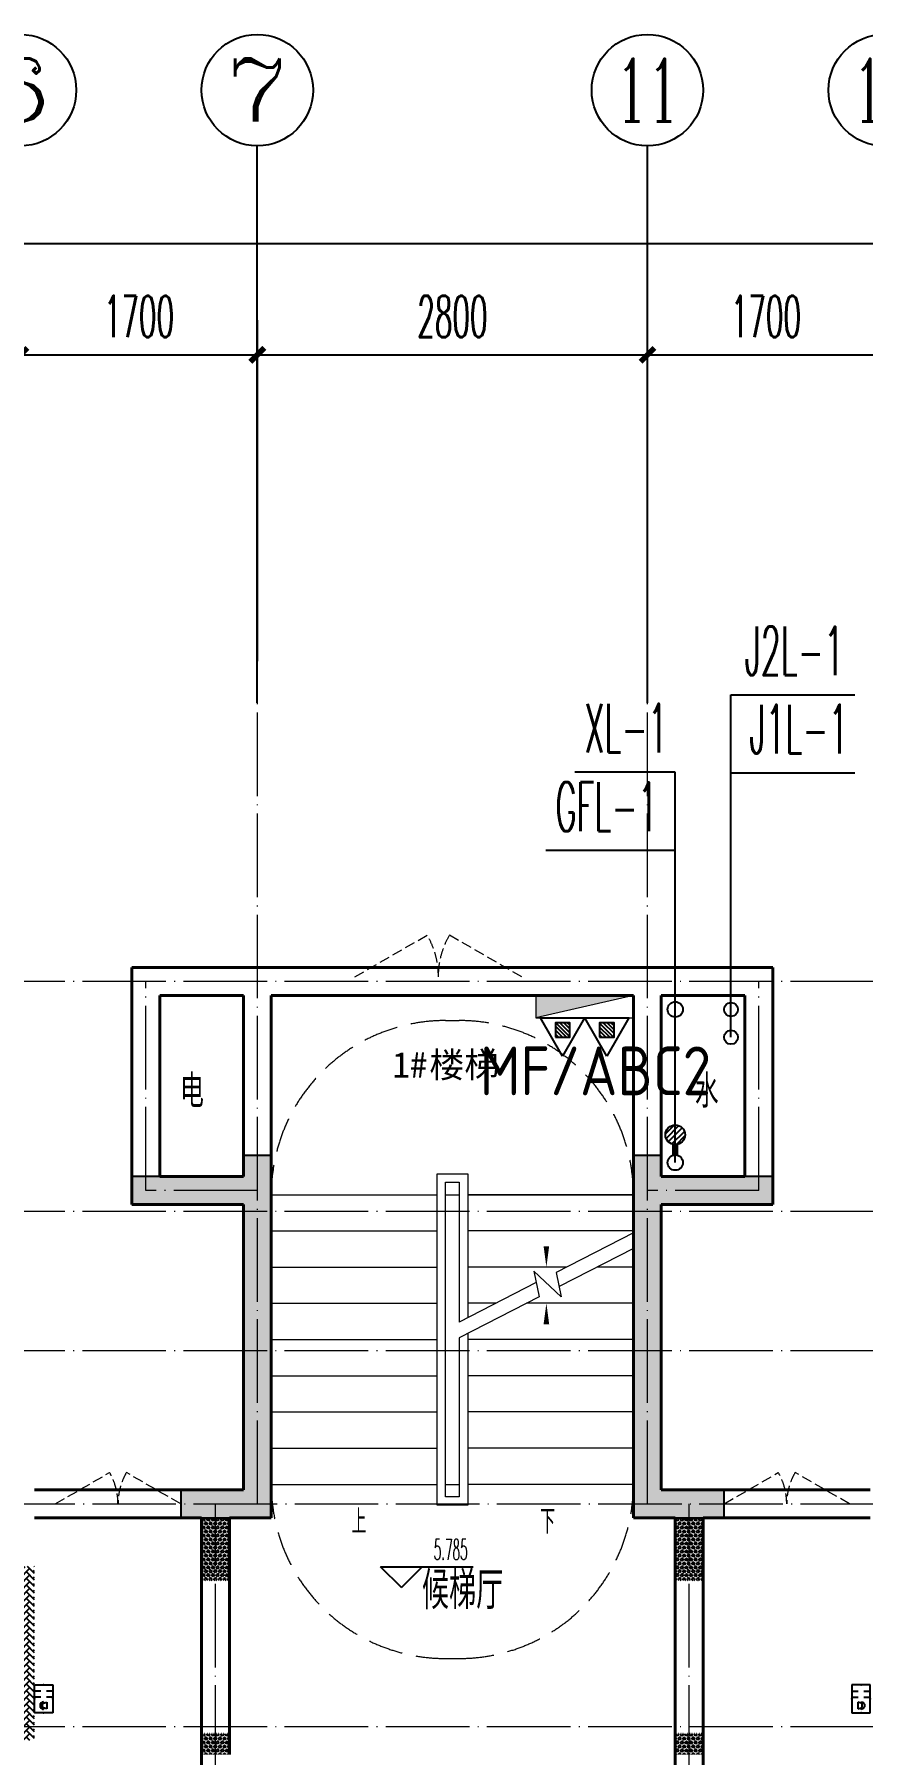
# Model space of a CAD drawing. Extents: x 27938 to 1042331, y -235042 to 1535213.
# Drawn here: x 691617 to 697561, y 525240 to 537590 of the extents above; entities that cross this region are included whole.
import ezdxf
from ezdxf.enums import TextEntityAlignment as Align

# ---------------------------------------------------------------- set-up
doc = ezdxf.new("R2010")
doc.units = 0
doc.header["$LTSCALE"] = 1000
doc.header["$MEASUREMENT"] = 0
doc.linetypes.add('DASH', pattern=[0.35, 0.25, -0.1])
doc.linetypes.add('DOTE', pattern=[2.42, 2, -0.2, 0.02, -0.2])
for name, color, linetype in [('3.5方案汇报，与郭总、侯月琴确定户型_t8$0$2020.03.04 -1安徽标准化洋房户型(UA）_t8_t8$0$看线', 154, 'Continuous'), ('AXIS', 3, 'Continuous'), ('AXIS_TEXT', 4, 'Continuous'), ('COLUMN', 9, 'Continuous'), ('DIM_ELEV', 3, 'Continuous'), ('DIM_SYMB', 3, 'Continuous'), ('DIM_不分区消火栓', 3, 'Continuous'), ('DIM_管井排水', 3, 'Continuous'), ('DIM_给水', 3, 'Continuous'), ('EQUIP-安防', 3, 'Continuous'), ('EQUIP_地漏', 7, 'Continuous'), ('EQUIP_灭火器', 7, 'Continuous'), ('PIPE-管井排水', 210, 'GF'), ('PUB_TEXT', 4, 'Continuous'), ('TEXT_灭火器', 7, 'Continuous'), ('VPIPE-不分区消火栓', 1, 'X'), ('VPIPE-管井排水', 210, 'GF'), ('VPIPE-给水', 3, 'TG_J'), ('VPIPE-给水中', 72, 'J2'), ('保温', 6, 'Continuous')]:
    doc.layers.add(name, color=color, linetype=linetype)
for name, color, linetype, lineweight in [('DOTE', 19, 'DOTE', 9), ('EQUIP_消火栓', 242, 'Continuous', 18), ('PUB_HATCH', 8, 'Continuous', 9), ('STAIR', 2, 'Continuous', 18), ('WALL', 9, 'Continuous', 40), ('WINDOW', 8, 'Continuous', 15)]:
    doc.layers.add(name, color=color, linetype=linetype, lineweight=lineweight)
doc.styles.add('_TCH_AXIS', font='COMPLEX', dxfattribs={"bigfont": 'GBCBIG'})
doc.styles.add('_TCH_DIM', font='SIMPLEX.shx', dxfattribs={"width": 0.6, "oblique": 10, "bigfont": 'hztxt.shx'})
doc.styles.add('_TCH_DIM_T3', font='SIMPLEX.shx', dxfattribs={"width": 0.494118, "bigfont": 'GBCBIG.shx'})
doc.styles.add('_TEL_DIM', font='SIMPLEX', dxfattribs={"width": 0.8, "height": 3.5, "bigfont": 'HZTXT'})
doc.styles.add('_TWT_SERIAL', font='simplex.shx', dxfattribs={"width": 0.6, "oblique": 10, "height": 3, "bigfont": 'aadri.shx'})
doc.styles.add('COMPLEX', font='COMPLEX')
doc.styles.get("Standard").update_dxf_attribs({"font": 'gbenor.shx', "bigfont": 'gbcbig.shx'})
doc.styles.add('TG_LINETYPE', font='SIMPLEX', dxfattribs={"width": 0.8, "height": 3, "bigfont": 'HZTXT'})
doc.styles.add('黑体', font='simhei.ttf')
doc.linetypes.add('GF', pattern='A,3,-0.2,["GF",Standard,S=0.25,R=0,X=-0.1,Y=-0.115],-0.35', length=3.55)
doc.linetypes.add('J2', pattern='A,3,-0.2,["J2",Standard,S=0.25,R=0,X=-0.1,Y=-0.115],-0.35', length=3.55)
doc.linetypes.add('TG_J', pattern='A,2,-0.22,["J",TG_LINETYPE,S=0.1,R=0,X=-0.18,Y=-0.15],0', length=2.22)
doc.linetypes.add('X', pattern='A,3,-0.2,["X",Standard,S=0.25,R=0,X=-0.1,Y=-0.115],-0.25', length=3.45)
doc.dimstyles.new('_TCH_ARCH&&100', dxfattribs={"dimtxt": 297.5, "dimasz": 100, "dimexe": 250, "dimexo": 300, "dimgap": 126.25, "dimtad": 1, "dimdec": 0, "dimzin": 0, "dimdsep": 46, "dimtxsty": '_TCH_DIM_T3', "dimblk": 'ARCHTICK', "dimcen": 0.09, "dimclrt": 4, "dimazin": 2, "dimtfac": 1, "dimtdec": 0, "dimtix": 1, "dimtmove": 2, "dimatfit": 3, "dimfxl": 1, "dimtolj": 1, "dimtzin": 0, "dimarcsym": 0})
pattern_1 = [(90, (0, 0), (-16.49778, 1e-15), [9.525, -19.05]), (210, (0, 0), (8.24889, -14.2874966), [9.525, -19.05]), (150, (6e-16, 9.525), (-8.24889, -14.2874966), [9.525, -19.05])]

# ---------------------------------------------------------------- blocks, each defined once
blk = doc.blocks.new('GFDGDGRDGRDG')
at = {"layer": 'DOTE', "linetype": 'DOTE', "ltscale": 0.3}
for p, q in [((586394, 370358), (586394, 376108)), ((589194, 370358), (589194, 376108)), ((626394, 374108), (573594, 374108)), ((585594, 372608), (585594, 374108)), ((589994, 372608), (589994, 374108)), ((586394, 372608), (585594, 372608)), ((589994, 372608), (589194, 372608)), ((626394, 372458), (573594, 372458)), ((626394, 371458), (573594, 371458)), ((573594, 370358), (626394, 370358)), ((586094, 368458), (586094, 370358)), ((589494, 368458), (589494, 370358)), ((626394, 368758), (573594, 368758))]:
    blk.add_line(p, q, dxfattribs=at)
blk = doc.blocks.new('HFHFHFHFTF')
at = {"layer": 'PUB_HATCH'}
for points in [[(547217, 372524), (547217, 375124), (547017, 375124), (547017, 374974), (546217, 374974), (546217, 374774), (547017, 374774), (547017, 372724), (546567, 372724), (546567, 372524)], [(549817, 372524), (550467, 372524), (550467, 372724), (550017, 372724), (550017, 374774), (550816, 374774), (550816, 374974), (550017, 374974), (550017, 375124), (549817, 375124)]]:
    blk.add_hatch(color=256, dxfattribs=at).paths.add_polyline_path(points)
at = {"layer": 'COLUMN', "color": 8}
for p, q in [((547217, 375124), (547017, 375124)), ((547017, 375124), (547017, 374974)), ((547217, 372524), (547217, 375124)), ((550017, 375124), (549817, 375124)), ((549817, 375124), (549817, 372524)), ((550017, 374974), (550017, 375124)), ((547017, 374974), (546217, 374974)), ((546217, 374974), (546217, 374774)), ((550816, 374974), (550017, 374974)), ((550816, 374774), (550816, 374974)), ((546217, 374774), (547017, 374774)), ((547017, 374774), (547017, 372724)), ((550017, 372724), (550017, 374774)), ((550017, 374774), (550816, 374774)), ((547017, 372724), (546567, 372724)), ((546567, 372724), (546567, 372524)), ((550467, 372724), (550017, 372724)), ((550467, 372524), (550467, 372724)), ((546567, 372524), (547217, 372524)), ((549817, 372524), (550467, 372524))]:
    blk.add_line(p, q, dxfattribs=at)
blk = doc.blocks.new('VDVDVDCZSCCS')
at = {"layer": '保温', "linetype": 'Continuous', "ltscale": 10}
h = blk.add_hatch(dxfattribs=at)
h.set_pattern_fill('HEX', color=251, scale=10, angle=90, style=0)
h.set_pattern_definition(pattern_1)
h.paths.add_polyline_path([(546717, 372074), (546917, 372074), (546917, 372524), (546717, 372524)])
h = blk.add_hatch(dxfattribs=at)
h.set_pattern_fill('HEX', color=251, scale=10, angle=90, style=0)
h.set_pattern_definition(pattern_1)
h.paths.add_polyline_path([(550316, 372074), (550116, 372074), (550116, 372524), (550316, 372524)])
at = {"layer": '保温', "linetype": 'ByBlock', "ltscale": 10}
h = blk.add_hatch(dxfattribs=at)
h.set_pattern_fill('AR-HBONE', color=251, scale=55)
h.set_pattern_definition([(45, (0, 0), (0, 47.4157523), [100.584, -33.528]), (135, (23.708, 23.708), (3e-15, 47.4157523), [100.584, -33.528])])
h.paths.add_polyline_path([(545317, 372174), (545317, 370924), (545517, 370924), (545517, 372174)])
at = {"layer": '保温', "linetype": 'Continuous', "ltscale": 10}
h = blk.add_hatch(dxfattribs=at)
h.set_pattern_fill('HEX', color=251, scale=10, angle=90, style=0)
h.set_pattern_definition(pattern_1)
h.paths.add_polyline_path([(546717, 370824), (546917, 370824), (546917, 370974), (546717, 370974)])
h = blk.add_hatch(dxfattribs=at)
h.set_pattern_fill('HEX', color=251, scale=10, angle=90, style=0)
h.set_pattern_definition(pattern_1)
h.paths.add_polyline_path([(550316, 370824), (550116, 370824), (550117, 370974), (550317, 370974)])
blk = doc.blocks.new('$equip$00002628')
at = {"color": 0, "linetype": 'Continuous'}
for p, q in [((-0.625, 0.415), (0.625, 0.415)), ((-0.625, -0.415), (-0.625, 0.415)), ((-0.472, 0.01), (-0.409, 0.01)), ((-0.446, -0.138), (-0.395, 0.058)), ((-0.395, 0.058), (-0.395, 0.058)), ((-0.395, 0.058), (-0.206, 0.058)), ((-0.206, 0.058), (-0.155, -0.138)), ((-0.191, 0.01), (-0.129, 0.01)), ((0.071, 0.129), (0.071, 0.415)), ((0.35, 0.129), (0.35, 0.415)), ((0.625, 0.415), (0.625, -0.415)), ((0.625, -0.415), (-0.625, -0.415)), ((-0.155, -0.138), (-0.446, -0.138)), ((0.071, -0.415), (0.071, -0.129)), ((0.35, -0.415), (0.35, -0.129))]:
    blk.add_line(p, q, dxfattribs=at)
at = {"color": 0, "const_width": 0.05}
blk.add_lwpolyline([(-0.625, 0.415), (0.625, 0.415), (0.625, -0.415), (-0.625, -0.415), (-0.625, 0.415), (0.625, 0.415)], dxfattribs=at)
at = {"color": 0, "linetype": 'Continuous'}
blk.add_arc((-0.3, -0.011), 0.173, 6.98974, 173.01026, dxfattribs=at)
at = {"color": 0}
for p in [(-0.625, 0), (0, 0.415), (0, -0.415), (0.625, 0)]:
    blk.add_point(p, dxfattribs=at)
at = {"color": 0, "style": '_TEL_DIM', "flags": 1}
blk.add_attdef('A', text='', height=0.000025, dxfattribs=at).set_placement((0, 0), align=Align.MIDDLE_CENTER)
blk = doc.blocks.new('HGFHGGGDFGRD')
at = {"layer": 'EQUIP-安防', "color": 8, "yscale": 160, "zscale": 160}
for p, xscale, rotation in [((691683, 371224), 160, 90), ((697550, 371224), -160, 270)]:
    blk.add_blockref('$equip$00002628', p, dxfattribs=dict(at, xscale=xscale, rotation=rotation))
blk = doc.blocks.new('_ArchTick')
at = {"color": 0, "linetype": 'ByBlock', "const_width": 0.4}
blk.add_lwpolyline([(-0.5, -0.5), (0.5, 0.5)], dxfattribs=at)
blk = doc.blocks.new('*D757')
at = {"layer": 'AXIS', "color": 0, "lineweight": -2}
for p, q in [((691517, 533090), (691517, 535540)), ((693217, 533090), (693217, 535540)), ((691517, 535290), (693217, 535290))]:
    blk.add_line(p, q, dxfattribs=at)
at = {"layer": 'Defpoints', "color": 0}
for p in [(693217, 535290), (691517, 532790), (693217, 532790)]:
    blk.add_point(p, dxfattribs=at)
at = {"layer": 'AXIS', "color": 0, "lineweight": -2, "xscale": 100, "yscale": 100, "zscale": 100, "rotation": 180}
blk.add_blockref('_ArchTick', (691517, 535290), dxfattribs=at)
at = {"layer": 'AXIS', "color": 0, "lineweight": -2, "xscale": 100, "yscale": 100, "zscale": 100}
blk.add_blockref('_ArchTick', (693217, 535290), dxfattribs=at)
at = {"layer": 'AXIS', "color": 4, "insert": (692367, 535565), "char_height": 297.5, "attachment_point": 5, "style": '_TCH_DIM_T3'}
blk.add_mtext('\\A1;1700', dxfattribs=at)
blk = doc.blocks.new('*D758')
at = {"layer": 'AXIS', "color": 0, "lineweight": -2}
for p, q in [((693217, 533090), (693217, 535540)), ((696017, 533090), (696017, 535540)), ((693217, 535290), (696017, 535290))]:
    blk.add_line(p, q, dxfattribs=at)
at = {"layer": 'Defpoints', "color": 0}
for p in [(696017, 535290), (693217, 532790), (696017, 532790)]:
    blk.add_point(p, dxfattribs=at)
at = {"layer": 'AXIS', "color": 0, "lineweight": -2, "xscale": 100, "yscale": 100, "zscale": 100, "rotation": 180}
blk.add_blockref('_ArchTick', (693217, 535290), dxfattribs=at)
at = {"layer": 'AXIS', "color": 0, "lineweight": -2, "xscale": 100, "yscale": 100, "zscale": 100}
blk.add_blockref('_ArchTick', (696017, 535290), dxfattribs=at)
at = {"layer": 'AXIS', "color": 4, "insert": (694617, 535565), "char_height": 297.5, "attachment_point": 5, "style": '_TCH_DIM_T3'}
blk.add_mtext('\\A1;2800', dxfattribs=at)
blk = doc.blocks.new('*D759')
at = {"layer": 'AXIS', "color": 0, "lineweight": -2}
for p, q in [((696017, 533090), (696017, 535540)), ((697717, 533090), (697717, 535540)), ((696017, 535290), (697717, 535290))]:
    blk.add_line(p, q, dxfattribs=at)
at = {"layer": 'Defpoints', "color": 0}
for p in [(697717, 535290), (696017, 532790), (697717, 532790)]:
    blk.add_point(p, dxfattribs=at)
at = {"layer": 'AXIS', "color": 0, "lineweight": -2, "xscale": 100, "yscale": 100, "zscale": 100, "rotation": 180}
blk.add_blockref('_ArchTick', (696017, 535290), dxfattribs=at)
at = {"layer": 'AXIS', "color": 0, "lineweight": -2, "xscale": 100, "yscale": 100, "zscale": 100}
blk.add_blockref('_ArchTick', (697717, 535290), dxfattribs=at)
at = {"layer": 'AXIS', "color": 4, "insert": (696867, 535565), "char_height": 297.5, "attachment_point": 5, "style": '_TCH_DIM_T3'}
blk.add_mtext('\\A1;1700', dxfattribs=at)
blk = doc.blocks.new('*D764')
at = {"layer": 'AXIS', "color": 0, "lineweight": -2}
for p, q in [((682317, 533090), (682317, 536340)), ((731317, 533090), (731317, 536340)), ((682317, 536090), (731317, 536090))]:
    blk.add_line(p, q, dxfattribs=at)
at = {"layer": 'Defpoints', "color": 0}
for p in [(731317, 536090), (682317, 532790), (731317, 532790)]:
    blk.add_point(p, dxfattribs=at)
at = {"layer": 'AXIS', "color": 0, "lineweight": -2, "xscale": 100, "yscale": 100, "zscale": 100, "rotation": 180}
blk.add_blockref('_ArchTick', (682317, 536090), dxfattribs=at)
at = {"layer": 'AXIS', "color": 0, "lineweight": -2, "xscale": 100, "yscale": 100, "zscale": 100}
blk.add_blockref('_ArchTick', (731317, 536090), dxfattribs=at)
at = {"layer": 'AXIS', "color": 4, "insert": (706817, 536365), "char_height": 297.5, "attachment_point": 5, "style": '_TCH_DIM_T3'}
blk.add_mtext('\\A1;49000', dxfattribs=at)
blk = doc.blocks.new('_AXISO')
blk.add_circle((0, 0), 0.5)
at = {"layer": 'AXIS_TEXT', "style": 'COMPLEX', "width": 1.041667}
blk.add_attdef('A', text='', height=0.56, dxfattribs=at).set_placement((-0.25, -0.28), (0.25, -0.28), align=Align.FIT)
blk = doc.blocks.new('$TwtSys$00000141')
for p, q in [((-141, 12), (-15, 138)), ((-141, 12), (-15, 138)), ((-131, -53), (53, 131)), ((-131, -53), (53, 131)), ((-100, -100), (100, 100)), ((-100, -100), (100, 100)), ((-49, -131), (131, 49)), ((-49, -131), (131, 49)), ((17, -138), (138, -17)), ((17, -138), (138, -17))]:
    blk.add_line(p, q)
blk.add_circle((0, 0), 141)
blk.add_circle((0, 0), 141)
blk = doc.blocks.new('$TwtSys$00000434')
at = {"color": 7}
for p, q in [((-0.5, 0.5), (-0.5, -0.5)), ((-0.5, -0.5), (0.5, 0.5)), ((0.5, 0.5), (-0.5, 0.5)), ((0.5, -0.5), (0.5, 0.5)), ((-0.5, -0.5), (0.5, -0.5))]:
    blk.add_line(p, q, dxfattribs=at)
blk.add_solid([(0.5, -0.5), (0.5, 0.5), (-0.5, -0.5)], dxfattribs=at)
blk = doc.blocks.new('$TwtSys$00000546')
h = blk.add_hatch()
h.set_pattern_fill('ANSI31', color=1, scale=200, style=0)
h.set_pattern_definition([(45, (-38543.802, -6670.83), (-17.67767, 17.67767), [])])
h.paths.add_polyline_path([(-65, 174), (65, 174), (65, 44), (-65, 44)])
at = {"color": 1}
for points in [[(0, 344), (-198, 0), (198, 0)], [(-65, 174), (65, 174), (65, 44), (-65, 44)]]:
    blk.add_lwpolyline(points, close=True, dxfattribs=at)

msp = doc.modelspace()

# ---------------------------------------------------------------- linework, layer by layer
at = {"layer": 'AXIS'}
for p, q in [((693216.6, 532790.4), (693216.6, 536790.4)), ((696016.6, 532790.4), (696016.6, 536790.4))]:
    msp.add_line(p, q, dxfattribs=at)
at = {"layer": 'DIM_ELEV', "color": 8}
for p, q in [((694250.7, 526439.2), (694100.7, 526589.2)), ((694100.7, 526589.2), (694765.6, 526589.2)), ((694250.7, 526439.2), (694400.7, 526589.2))]:
    msp.add_line(p, q, dxfattribs=at)
at = {"layer": 'DIM_SYMB', "color": 8}
for points in [[(693941.6, 527050.4, 0, 0, 0), (693941.6, 529975.4, 0, 0, 0), (695291.6, 529975.4, 0, 0, 0), (695291.6, 528740.4, 0, 40, 0), (695291.6, 528890.4, 0, 0, 0)], [(695291.6, 527050.4, 0, 0, 0), (695291.6, 528480.4, 0, 40, 0), (695291.6, 528330.4, 0, 0, 0)]]:
    msp.add_lwpolyline(points, format="xyseb", dxfattribs=at)
at = {"layer": 'DIM_不分区消火栓'}
for p, q in [((696216.6, 532294.8), (695495.1, 532294.8)), ((696216.6, 530590.4), (696216.6, 532294.8))]:
    msp.add_line(p, q, dxfattribs=at)
at = {"layer": 'DIM_管井排水'}
for p, q in [((696216.6, 531730.9), (695286.5, 531730.9)), ((696216.7, 529490.4), (696216.6, 531730.9))]:
    msp.add_line(p, q, dxfattribs=at)
at = {"layer": 'DIM_给水'}
for p, q in [((696616.6, 530590.4), (696616.6, 532849.4)), ((696616.6, 532849.4), (697505.1, 532849.4)), ((696616.6, 530390.4), (696616.6, 532288.2)), ((696616.6, 532288.2), (697506.1, 532288.2))]:
    msp.add_line(p, q, dxfattribs=at)
at = {"layer": 'PIPE-管井排水', "const_width": 45}
msp.add_lwpolyline([(696216.6, 529619.9), (696216.6, 529545.4)], dxfattribs=at)
at = {"layer": 'STAIR', "color": 8}
for p, q in [((695916.6, 530690.4), (693316.6, 530690.4)), ((693316.6, 530690.4), (693316.6, 529260.4)), ((695916.6, 529260.4), (695916.6, 530690.4)), ((694506.6, 527030.4), (694506.6, 529410.4)), ((694506.6, 529410.4), (694726.6, 529410.4)), ((694566.6, 527090.4), (694566.6, 529350.4)), ((694566.6, 529350.4), (694666.6, 529350.4)), ((694666.6, 529350.4), (694666.6, 528345.9)), ((694726.6, 529410.4), (694726.6, 528376.7)), ((693316.6, 527180.4), (693316.6, 529260.4)), ((693316.6, 529260.4), (694506.6, 529260.4)), ((693316.6, 529260.4), (694506.6, 529260.4)), ((694566.6, 527180.4), (694566.6, 529260.4)), ((694566.6, 529260.4), (694666.6, 529260.4)), ((694666.6, 529260.4), (694666.6, 528345.9)), ((695916.6, 529260.4), (694726.6, 529260.4)), ((694726.6, 529260.4), (695916.6, 529260.4)), ((695916.6, 529260.4), (695916.6, 528987.4)), ((693316.6, 529000.4), (694506.6, 529000.4)), ((695916.6, 529000.4), (694726.6, 529000.4)), ((695916.6, 528987.4), (695360.6, 528702.1)), ((695916.6, 528875), (695382.4, 528600.9)), ((695916.6, 528875), (695916.6, 527180.4)), ((693316.6, 528740.4), (694506.6, 528740.4)), ((695435.4, 528740.4), (694726.6, 528740.4)), ((695398.2, 528527.6), (695201, 528710.5)), ((695201, 528710.5), (695240.3, 528527.9)), ((695916.6, 528740.4), (695654.4, 528740.4)), ((695218.5, 528629.1), (694666.6, 528345.9)), ((695360.6, 528702.1), (695398.2, 528527.6)), ((693316.6, 528480.4), (694506.6, 528480.4)), ((695240.3, 528527.9), (694666.6, 528233.5)), ((694928.8, 528480.4), (694726.6, 528480.4)), ((695916.6, 528480.4), (695147.8, 528480.4)), ((693316.6, 528220.4), (694506.6, 528220.4)), ((694666.6, 528233.5), (694666.6, 527180.4)), ((694666.6, 528233.5), (694666.6, 527090.4)), ((694726.6, 528264.3), (694726.6, 527030.4)), ((695916.6, 528220.4), (694726.6, 528220.4)), ((693316.6, 527960.4), (694506.6, 527960.4)), ((695916.6, 527960.4), (694726.6, 527960.4)), ((693316.6, 527700.4), (694506.6, 527700.4)), ((695916.6, 527700.4), (694726.6, 527700.4)), ((693316.6, 527440.4), (694506.6, 527440.4)), ((695916.6, 527440.4), (694726.6, 527440.4)), ((693316.6, 527180.4), (694506.6, 527180.4)), ((694566.6, 527180.4), (694666.6, 527180.4)), ((695916.6, 527180.4), (694726.6, 527180.4)), ((694726.6, 527030.4), (694506.6, 527030.4)), ((694666.6, 527090.4), (694566.6, 527090.4))]:
    msp.add_line(p, q, dxfattribs=at)
at = {"layer": 'STAIR', "color": 8, "linetype": 'DASH'}
for points in [[(693316.6, 529260.4, -0.4142136), (694566.6, 530510.4), (694666.6, 530510.4, -0.4142136), (695916.6, 529260.4)], [(693316.6, 527180.5, 0.4142136), (694566.6, 525930.5), (694666.6, 525930.5, 0.4142136), (695916.6, 527180.5)]]:
    msp.add_lwpolyline(points, format="xyb", dxfattribs=at)
at = {"layer": 'VPIPE-不分区消火栓'}
msp.add_circle((696216.6, 530590.4), 55, dxfattribs=at)
at = {"layer": 'VPIPE-管井排水'}
msp.add_circle((696216.7, 529490.4), 55, dxfattribs=at)
at = {"layer": 'VPIPE-给水'}
msp.add_circle((696616.6, 530390.4), 50, dxfattribs=at)
at = {"layer": 'VPIPE-给水中'}
msp.add_circle((696616.6, 530590.4), 50, dxfattribs=at)
at = {"layer": 'WALL', "color": 8}
for p, q in [((693216.6, 530890.4), (692316.6, 530890.4)), ((692316.6, 530890.4), (692316.6, 529190.4)), ((696016.6, 530890.5), (693216.6, 530890.4)), ((696016.6, 530890.4), (696916.6, 530890.4)), ((696916.6, 530890.4), (696916.6, 529190.4)), ((693116.6, 530690.4), (692516.6, 530690.4)), ((692516.6, 530690.4), (692516.6, 529390.4)), ((693116.6, 530690.4), (693116.6, 529390.4)), ((695916.6, 530690.5), (693316.6, 530690.4)), ((693316.6, 530690.4), (693316.6, 529290.4)), ((695916.6, 530690.5), (695916.6, 529290.4)), ((696116.6, 530690.4), (696116.6, 529390.4)), ((696116.6, 530690.4), (696716.6, 530690.4)), ((696716.6, 530690.4), (696716.6, 529390.4)), ((693116.6, 529390.4), (692516.6, 529390.4)), ((696116.6, 529390.4), (696716.6, 529390.4)), ((693316.6, 529290.4), (693316.6, 527140.4)), ((695916.6, 529290.4), (695916.6, 527140.4)), ((693116.6, 529190.4), (692316.6, 529190.4)), ((693116.6, 529190.4), (693116.6, 527140.4)), ((696116.6, 529190.4), (696916.6, 529190.4)), ((696116.6, 529190.4), (696116.6, 527140.4)), ((692916.6, 527140.4), (691616.6, 527140.4)), ((693116.6, 527140.4), (692916.6, 527140.4)), ((693316.6, 527140.4), (693316.6, 527140.4)), ((693316.6, 526940.4), (693316.6, 527140.4)), ((695916.6, 527140.4), (695916.6, 527140.4)), ((695916.6, 527140.4), (695916.6, 526940.4)), ((696116.6, 527140.4), (696316.6, 527140.4)), ((696316.6, 527140.4), (697616.6, 527140.4)), ((692816.6, 526940.4), (691616.6, 526940.4)), ((692816.6, 526940.4), (692816.6, 525040.4)), ((693216.6, 526940.4), (693016.6, 526940.4)), ((693016.6, 526940.4), (693016.6, 525240.4)), ((693316.6, 526940.4), (693216.6, 526940.4)), ((695916.6, 526940.4), (696016.6, 526940.4)), ((696016.6, 526940.4), (696216.6, 526940.4)), ((696216.6, 526940.4), (696216.6, 525140.4)), ((696416.6, 526940.4), (696416.6, 525140.4)), ((696416.6, 526940.4), (697616.6, 526940.4))]:
    msp.add_line(p, q, dxfattribs=at)
at = {"layer": 'WINDOW', "color": 8, "linetype": 'DASH', "ltscale": 0.3}
for points in [[(693916.6, 530823.8), (694436.2, 531123.8, -0.1316523), (694516.6, 530823.8)], [(695114.7, 530823.8), (694595.1, 531123.8, 0.1316523), (694514.7, 530823.8)], [(691766.6, 527040.4), (692156.3, 527265.4, -0.1316053), (692216.6, 527040.4)], [(692666.6, 527040.4), (692276.8, 527265.4, 0.1316053), (692216.6, 527040.4)], [(696566.6, 527040.4), (696956.3, 527265.4, -0.1316053), (697016.6, 527040.4)], [(697466.6, 527040.4), (697076.8, 527265.4, 0.1316053), (697016.6, 527040.4)]]:
    msp.add_lwpolyline(points, format="xyb", dxfattribs=at)

# ---------------------------------------------------------------- block references
at = {"color": 8}
for name, p in [('HFHFHFHFTF', (146100, 154416.7)), ('VDVDVDCZSCCS', (146100, 154416.7)), ('HGFHGGGDFGRD', (0, 154416.7))]:
    msp.add_blockref(name, p, dxfattribs=at)
at = {"layer": '3.5方案汇报，与郭总、侯月琴确定户型_t8$0$2020.03.04 -1安徽标准化洋房户型(UA）_t8_t8$0$看线', "ltscale": 10}
msp.add_blockref('GFDGDGRDGRDG', (106822.9, 156682.1), dxfattribs=at)
at = {"layer": 'AXIS'}
ref = msp.add_blockref('_AXISO', (691516.6, 537190.4), dxfattribs=dict(at, xscale=800, yscale=800, zscale=800))
ref.add_attrib('A', '6', dxfattribs={"layer": 'AXIS_TEXT', "height": 452.5, "style": '_TCH_AXIS', "width": 1.5}).set_placement((691290.3, 536964.2), (691742.9, 536964.2), align=Align.FIT)
ref = msp.add_blockref('_AXISO', (693216.6, 537190.4), dxfattribs=dict(at, xscale=800, yscale=800, zscale=800))
ref.add_attrib('A', '7', dxfattribs={"layer": 'AXIS_TEXT', "height": 452.5, "style": '_TCH_AXIS', "width": 1.5}).set_placement((692990.3, 536964.2), (693442.9, 536964.2), align=Align.FIT)
ref = msp.add_blockref('_AXISO', (696016.6, 537190.4), dxfattribs=dict(at, xscale=800, yscale=800, zscale=800))
ref.add_attrib('A', '11', dxfattribs={"layer": 'AXIS_TEXT', "height": 452.55, "style": '_TCH_AXIS', "width": 0.875}).set_placement((695790.3, 536964.2), (696242.9, 536964.2), align=Align.FIT)
ref = msp.add_blockref('_AXISO', (697716.6, 537190.4), dxfattribs=dict(at, xscale=800, yscale=800, zscale=800))
ref.add_attrib('A', '12', dxfattribs={"layer": 'AXIS_TEXT', "height": 452.55, "style": '_TCH_AXIS', "width": 0.724138}).set_placement((697490.3, 536964.2), (697942.9, 536964.2), align=Align.FIT)
at = {"layer": 'EQUIP_地漏', "xscale": 0.5, "yscale": 0.5, "zscale": 0.5}
msp.add_blockref('$TwtSys$00000141', (696216.6, 529690.4), dxfattribs=at)
at = {"layer": 'EQUIP_消火栓', "xscale": 700, "yscale": 160, "zscale": 700, "rotation": 180}
msp.add_blockref('$TwtSys$00000434', (695566.6, 530610.4), dxfattribs=at)
at = {"layer": 'EQUIP_灭火器', "xscale": 0.8, "yscale": -0.8, "zscale": 0.8}
for p in [(695407.9, 530530.4), (695725.3, 530530.4)]:
    msp.add_blockref('$TwtSys$00000546', p, dxfattribs=at)

# ---------------------------------------------------------------- texts
at = {"layer": 'DIM_ELEV', "color": 8, "style": '_TCH_DIM', "width": 0.423529}
msp.add_text('5.785', height=148.75, dxfattribs=at).set_placement((694483.4, 526639.3))
at = {"layer": 'DIM_SYMB', "color": 7, "style": '_TCH_DIM', "width": 0.6}
for s, p in [('上', (693893.8, 526825.4)), ('下', (695248.3, 526825.4))]:
    msp.add_text(s, height=175, dxfattribs=at).set_placement(p)
at = {"layer": 'DIM_不分区消火栓', "color": 7, "style": '_TWT_SERIAL', "width": 0.48}
msp.add_text('XL-1', height=350, dxfattribs=at).set_placement((695565.1, 532434.8))
at = {"layer": 'DIM_管井排水', "color": 7, "style": '_TWT_SERIAL', "width": 0.48}
msp.add_text('GFL-1', height=350, dxfattribs=at).set_placement((695356.5, 531870.9))
at = {"layer": 'DIM_给水', "color": 7, "style": '_TWT_SERIAL', "width": 0.48}
for s, p in [('J2L-1', (696715.3, 532989.4)), ('J1L-1', (696748.3, 532428.2))]:
    msp.add_text(s, height=350, dxfattribs=at).set_placement(p)
at = {"layer": 'PUB_TEXT', "color": 8, "style": '黑体'}
for s, p in [('楼梯', (694451.3, 530100.5)), ('1#', (694186.6, 530100.5))]:
    msp.add_text(s, height=184.01, dxfattribs=at).set_placement(p)
at = {"layer": 'PUB_TEXT', "color": 8}
for s, height, p in [('电', 236.3, (692662.8, 529885.2)), ('水', 236.3, (696357.6, 529885.2)), ('候梯厅', 270.07, (694398.4, 526284.6))]:
    msp.add_text(s, height=height, dxfattribs=at).set_placement(p)
at = {"layer": 'TEXT_灭火器'}
msp.add_text('MF/ABC2', height=350, dxfattribs=at).set_placement((694814.1, 529974.3))

# ---------------------------------------------------------------- dimensions: what is measured, and where the dimension line sits
at = {"layer": 'AXIS'}
for p1, p2, distance, picture, middle in [((682316.6, 532790.4), (731316.6, 532790.4), 3300, '*D764', (706816.6, 536365.4)), ((691516.6, 532790.4), (693216.6, 532790.4), 2500, '*D757', (692366.6, 535565.4)), ((693216.6, 532790.4), (696016.6, 532790.4), 2500, '*D758', (694616.6, 535565.4)), ((696016.6, 532790.4), (697716.6, 532790.4), 2500, '*D759', (696866.6, 535565.4))]:
    dim = msp.add_aligned_dim(p1=p1, p2=p2, distance=distance, dimstyle='_TCH_ARCH&&100', dxfattribs=at)
    dim.commit()
    dim.dimension.update_dxf_attribs({"geometry": picture, "text_midpoint": middle})

doc.saveas('drawing.dxf')
